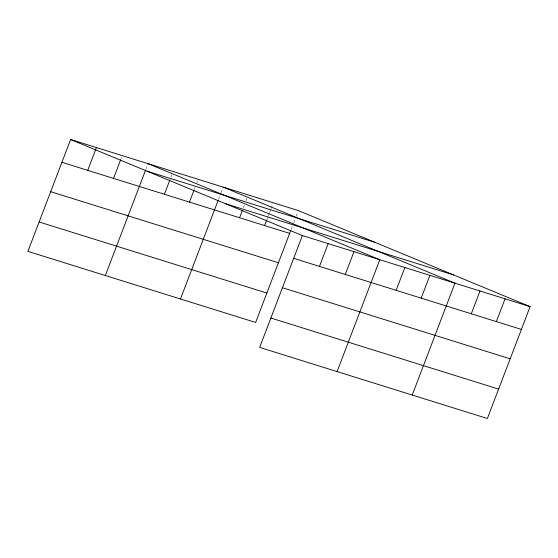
<?xml version="1.0" encoding="UTF-8"?>
<svg xmlns="http://www.w3.org/2000/svg" width="558" height="558" viewBox="0 0 558 558"><rect width="100%" height="100%" fill="white"/><g stroke="black" fill="none" stroke-linecap="round" stroke-linejoin="round"><path stroke-width="0.42" stroke-dasharray="2.79 2.09" d="M120.995 158.87L121.616 157.244M145.868 169.367L147.737 164.484M170.922 177.186L171.85 174.745M194.107 189.887L195.042 187.446M196.904 182.564L197.525 180.938M218.534 199.339L220.71 193.64M221.024 192.824L222.886 187.941M243.274 207.967L244.516 204.716M246.071 200.643L247.006 198.202M267.08 219.043L268.014 216.602M268.328 215.786L269.256 213.344M269.57 212.528L270.811 209.278M271.125 208.462L272.988 203.579M291.199 229.303L292.448 226.046M293.689 222.795L295.866 217.097M296.172 216.281L297.728 212.214"/><path stroke-width="0.84" d="M530.1 306.635L302.366 235.553L259.651 347.418L487.385 418.493L530.1 306.635L298.349 210.582L70.615 139.507L27.9 251.365L255.634 322.447L290.892 230.119M87.725 170.35L96.422 147.563M113.532 178.407L120.681 159.686M105.329 275.533L145.561 170.183M164.394 194.282L169.988 179.627M189.441 202.101L193.793 190.703M180.478 298.99L218.227 200.148M239.542 217.739L242.346 210.408M264.597 225.551L266.773 219.859M319.476 266.396L328.174 243.609M345.283 274.452L353.988 251.665M337.081 371.586L379.796 259.721L148.044 163.668M396.145 290.327L404.85 267.54M421.192 298.146L429.897 275.359M412.229 395.043L454.951 283.178L223.2 187.125M471.294 313.784L479.999 290.997M496.348 321.603L505.053 298.816M147.096 171.201L374.83 242.284M225.885 203.858L453.619 274.941M61.917 162.294L289.644 233.37M293.661 258.34L521.395 329.422M50.687 191.687L278.421 262.769M282.439 287.74L510.172 358.815M39.123 221.972L266.857 293.055M270.874 318.025L498.608 389.1M70.615 139.507L302.366 235.553"/></g></svg>
